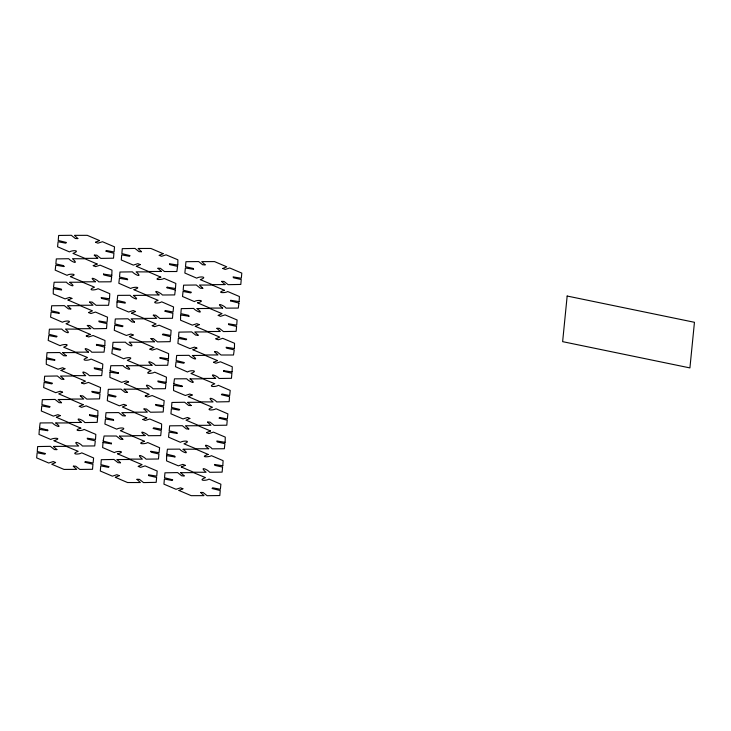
<?xml version="1.0" encoding="UTF-8"?>
<svg xmlns="http://www.w3.org/2000/svg" width="731" height="731" viewBox="0 0 731 731"><rect width="100%" height="100%" fill="white"/><g stroke="black" fill="none" stroke-linecap="round" stroke-linejoin="round"><path stroke-width="1.1" d="M39.355 429.417L38.99 434.433L50.786 439.486C53.217 437.641 63.14 437.878 54.076 440.647M39.511 427.909L40.132 422.947L52.44 422.865C54.204 425.488 64.045 429.49 55.794 423.021M46.345 359.067L46.263 364.276L58.06 369.228L62.555 367.766L64.913 368.707M53.336 288.718L53.253 293.926L65.05 298.888L69.546 297.426L71.903 298.367M47.679 430.641L47.734 430.093M54.67 360.301L54.724 359.743M63.99 266.504L63.643 265.645L55.876 263.882L56.314 258.902L68.751 258.719C71.364 261.817 79.734 265.115 72.46 258.719L84.933 258.783L97.141 264.001M89.511 414.788L89.904 415.656L97.634 417.401L97.186 422.381L84.75 422.564C83.681 419.95 72.817 416.149 81.397 422.417M96.446 344.986L96.501 344.438M103.5 274.088L103.884 274.966L111.669 276.802M97.835 416.021L97.917 410.804L86.121 405.851L81.671 407.313L79.277 406.39M104.679 347.17L104.049 352.141L91.74 352.223C90.562 349.811 79.907 345.617 88.387 352.068M104.825 345.672L104.981 340.5L93.111 335.502L88.625 336.964L86.267 336.041M109.486 298.769L109.805 293.707L98.055 288.699C94.738 290.646 86.349 290.399 94.5 287.192L82.512 282.212L69.801 282.257M111.669 276.821L111.039 281.791L98.731 281.874C97.506 279.653 86.934 275.139 95.377 281.718M111.816 275.322L111.971 270.15L100.101 265.152L95.615 266.614L93.257 265.7M102.998 442.547L102.632 447.564L114.429 452.626C116.613 450.625 126.883 451.274 117.7 453.796M103.153 441.04L104.085 436.005L116.366 436.023L120.396 439.24L122.835 439.313M109.988 372.198L109.906 377.406L121.702 382.368L126.198 380.906L128.555 381.838M110.143 370.699L110.82 365.71L123.073 365.646C124.855 368.387 134.678 372.134 126.436 365.838M116.978 301.848L116.896 307.057L128.693 312.018L133.188 310.556L135.546 311.497M111.322 443.781L111.377 443.224M118.312 373.431L118.367 372.883M127.633 279.635L127.285 278.776L119.519 277.012L119.957 272.033L132.393 271.85C134.943 274.947 143.422 278.219 136.103 271.85L148.576 271.914L160.783 277.131M150.824 451.365L151.216 452.242L158.938 453.988L158.481 458.995L146.063 459.15C143.861 456.382 134.924 452.562 142.353 459.15L129.88 459.086L117.682 453.887M160.089 358.117L160.144 357.569M167.088 287.776L167.134 287.219M161.478 429.152L161.633 423.98L149.764 418.982L145.277 420.444L142.92 419.521M166.138 382.249L166.458 377.187L154.707 372.17C152.121 373.843 142.673 374.144 151.153 370.672L139.164 365.692L126.454 365.738M168.322 360.301L167.691 365.272L155.383 365.354C154.351 363.033 143.486 358.693 152.03 365.198M168.468 358.802L168.623 353.63L156.754 348.632L152.267 350.094L149.91 349.18M175.312 289.96L174.682 294.922L162.373 295.004C161.112 292.857 150.559 288.252 159.02 294.849M175.458 288.453L175.824 283.436L164.027 278.374C162.209 280.119 151.427 280.01 160.774 277.186M177.788 265.006L177.88 259.797L166.074 254.836L161.624 256.298L159.239 255.402M166.641 455.678L166.558 460.886L178.355 465.848L182.841 464.386L185.208 465.318M166.796 454.179L167.417 449.209L179.725 449.126C181.544 451.913 191.312 455.568 183.106 449.337M173.631 385.328L173.549 390.537L185.345 395.498L189.841 394.036L192.198 394.978M173.786 383.83L174.462 378.841L186.716 378.777C188.461 381.326 198.275 385.484 190.078 378.969M180.621 314.979L180.539 320.196L192.335 325.149L196.831 323.687L199.188 324.628M174.965 456.912L174.572 456.034L166.796 454.216M181.955 386.562L182.01 386.014M188.945 316.212L188.598 315.353L180.849 313.617L181.27 308.619L193.706 308.436C195.433 311.031 205.31 315.061 197.078 308.628M214.466 464.496L214.859 465.373L222.58 467.118L222.123 472.125L209.706 472.281C207.229 469.101 198.604 466.031 206.087 472.281L193.523 472.217L181.315 466.999M223.732 371.257L223.787 370.699M230.722 300.907L230.777 300.359M222.791 465.729L223.11 460.667L211.36 455.651C209.742 457.177 198.677 457.542 208.097 454.463M225.121 442.282L225.276 437.111L213.406 432.112L208.92 433.574L206.562 432.661M232.111 371.933L232.266 366.761L220.451 361.781L215.91 363.234L213.553 362.311M234.441 348.486L234.523 343.278L222.727 338.316L218.277 339.778L215.883 338.882M238.955 303.091L238.279 308.08L226.016 308.135C224.81 305.677 214.183 301.574 222.663 307.979M239.101 301.583L239.421 296.53L227.67 291.514C225.943 293.177 214.987 293.131 224.417 290.317M77.797 238.626L75.394 238.516L71.318 235.291L58.644 235.455L58.224 240.453L66.375 242.482L65.827 243.185L58.078 241.733L57.566 246.767L69.436 251.893C72.652 249.892 81.178 250.331 72.99 253.401L84.979 258.381L97.698 258.317M63.935 266.577L55.775 265.17L55.2 270.141L67.106 275.349C69.281 273.293 79.56 274.079 70.368 276.519M53.354 288.681L61.651 289.988L61.267 289.074L53.527 287.31L54.121 282.248L66.42 282.166C68.202 284.907 78.025 288.654 69.792 282.358M95.597 242.18L99.462 240.609M94.308 255.11L96.748 255.174L100.823 258.409L113.524 258.18L113.917 253.237L105.776 251.208L106.315 250.514L114.073 251.967L114.511 246.85L102.486 241.723L97.899 243.167L95.597 242.272M68.029 299.984L71.894 298.412M93.266 265.627L97.132 264.055M70.806 308.975L68.403 308.866L64.328 305.64L51.682 305.768L51.216 310.785L58.937 312.521L59.33 313.398L51.106 312.064L50.576 317.117L62.446 322.243C65.662 320.242 74.178 320.671 66 323.742L77.989 328.722L90.708 328.667M95.359 281.782L82.649 281.828L70.368 276.647M103.51 274.061L111.806 275.359M46.364 359.031L54.661 360.328M89.648 302.004L92.088 302.077L96.117 305.293L108.544 305.293L109.312 300.194L101.554 298.412L101.17 297.544L109.476 298.805M88.606 312.521L92.453 310.839L80.182 305.668L67.462 305.722L70.861 308.884M62.793 352.616L75.521 352.561L87.51 357.541C79.277 360.538 87.939 361.087 91.064 359.04L102.815 364.056L102.495 369.118L94.189 367.857L94.564 368.762L102.294 370.507L101.673 375.606L89.41 375.67C86.806 372.499 78.455 369.319 85.71 375.67L73.228 375.606L61.029 370.407M87.318 325.45L89.758 325.523L93.833 328.749L106.534 328.53L106.954 323.605L99.178 321.85L98.831 320.991L107.055 322.325L107.521 317.199L95.496 312.064L90.955 313.517L88.606 312.612M54.724 359.725L46.574 357.697L47.022 352.671L59.723 352.543L63.743 355.759L66.201 355.778M141.467 251.738L139.036 251.647L135.016 248.43L122.269 248.65L121.867 253.584L130.017 255.612L129.524 256.316L121.693 254.872L121.282 259.971L133.353 265.115L137.848 263.653L140.206 264.595M61.038 370.334L64.904 368.762M86.276 335.977L90.141 334.405M136.322 266.276L140.197 264.649M127.578 279.708L119.409 278.301L118.842 283.272L130.748 288.48C133.115 286.716 143.102 286.753 134.029 289.64M116.997 301.821L125.293 303.118L124.955 302.223L117.17 300.441L117.764 295.379L130.063 295.297C131.808 297.837 141.622 302.013 133.435 295.488M63.816 379.325L61.377 379.188L57.338 375.981L44.646 376.209L44.244 381.153L52.394 383.181L51.846 383.876L44.098 382.423L43.65 387.54L55.73 392.684L60.225 391.222L62.583 392.163M88.369 352.132L75.658 352.178L63.67 347.198C72.159 343.734 62.747 344.036 60.116 345.69L48.2 340.418L48.758 335.529L56.506 336.982L57.055 336.297L48.904 334.25L49.379 329.197L61.76 329.069C64.328 332.157 72.771 335.456 65.47 329.069L77.943 329.133L90.151 334.35M62.564 392.227L58.708 393.872L70.898 399.053L83.709 399.035L80.328 395.891M96.519 344.402L104.816 345.699M159.239 255.311L163.104 253.739M133.435 295.406L146.154 295.342L158.143 300.331C149.91 303.237 158.545 303.922 161.697 301.83L173.558 306.956L173.055 311.991L165.297 310.538L164.749 311.223L172.9 313.27L172.479 318.268L159.806 318.433L155.73 315.207L153.3 315.125M39.364 429.38L47.67 430.678M61.514 402.744L59.083 402.662L55.063 399.437L42.316 399.656L41.914 404.599L50.064 406.628L49.562 407.331L41.74 405.888L41.32 410.986L53.4 416.131L57.895 414.669L60.253 415.61M157.951 268.24L160.391 268.314L164.42 271.53L176.847 271.521L177.587 266.395L169.857 264.649L169.473 263.772L177.779 265.042M56.378 417.237L60.244 415.656M81.607 382.87L85.463 381.189L73.191 376.008L60.481 376.054L63.871 379.225M131.671 313.115L135.537 311.543M161.341 271.457L148.621 271.512L136.322 266.294M55.803 422.966L68.623 422.929L80.83 428.147M80.328 395.8L82.767 395.873L86.843 399.099L99.535 398.87L99.983 393.972L92.188 392.2L91.841 391.341L100.065 392.666L100.531 387.549L88.451 382.404L83.964 383.866L81.607 382.943M134.449 322.106L132.046 321.996L127.971 318.771L115.288 318.963L114.877 323.934L123.027 325.962L122.479 326.666L114.73 325.213L114.283 330.321L126.362 335.465L130.858 334.003L133.216 334.944M79.277 406.317L83.151 404.746M158.965 294.949L146.191 294.94L134.001 289.759M53.473 446.413L66.201 446.358L78.19 451.338C69.948 454.253 78.601 454.938 81.744 452.836L93.605 457.971L93.102 463.006L85.344 461.553L84.796 462.23L92.947 464.276L92.526 469.284L79.853 469.448L75.777 466.223L73.347 466.131M133.161 335.036L129.341 336.662L141.622 341.861L154.351 341.797M167.152 287.192L175.449 288.489M110.006 372.161L118.303 373.459M56.854 449.647L54.423 449.556L50.393 446.339L37.656 446.559L37.254 451.502L45.404 453.522L44.902 454.225L37.126 452.763L36.66 457.88L48.739 463.025L53.226 461.563L55.593 462.504M81.388 422.463L68.568 422.5L56.369 417.282M55.574 462.577L51.718 464.222L63.999 469.421L76.718 469.375L73.338 466.241M89.529 414.751L97.826 416.049M152.24 325.66L156.096 323.97L143.824 318.798L131.105 318.853L134.504 322.015M80.821 428.202C71.675 430.787 81.854 431.354 84.074 429.389L95.825 434.406L95.505 439.468L87.199 438.198L87.574 439.112L95.304 440.848L94.728 445.937L82.42 446.02C80.145 442.822 71.245 439.806 78.71 446.02L66.238 445.947L54.048 440.775M150.961 338.59L153.4 338.654L157.476 341.88L170.168 341.66L170.57 336.717L162.428 334.707L162.967 333.994L170.725 335.447L171.118 330.293L159.139 325.204L154.552 326.647L152.258 325.77M205.109 264.869L202.642 264.759L198.658 261.561L185.957 261.689L185.491 266.696L193.212 268.441L193.605 269.319L185.382 267.985L184.852 273.029L196.721 278.164C199.91 276.026 208.518 276.802 200.276 279.662L212.264 284.642L224.984 284.587M124.681 383.464L128.546 381.893M149.91 349.107L153.784 347.536M124.106 389.203L136.834 389.139L149.115 394.338L145.277 395.974M180.639 314.951L188.936 316.249M127.459 392.456L125.056 392.346L120.98 389.12L108.289 389.34L107.886 394.283L116.037 396.312L115.489 397.006L107.74 395.553L107.293 400.67L119.372 405.815L123.868 404.353L126.225 405.294M202.779 288.316L200.349 288.233L196.274 284.999L183.6 285.163L183.179 290.17L191.33 292.199L190.782 292.893L183.033 291.441L182.522 296.484L194.391 301.611C196.566 299.564 206.846 300.331 197.653 302.789M152.011 365.262L139.201 365.29L127.313 360.328C135.747 357.002 126.518 357.084 123.758 358.83L111.843 353.548L112.4 348.66L120.149 350.112L120.697 349.427L112.547 347.38L113.022 342.327L125.403 342.199C127.989 345.37 136.386 348.495 129.113 342.199L141.586 342.263L153.793 347.481M126.207 405.358L122.351 407.003L134.541 412.183L147.351 412.165L143.97 409.022M222.882 268.441L226.756 266.815L214.548 261.597L201.747 261.625L205.137 264.796M160.162 357.541L168.459 358.839M197.068 308.537L209.797 308.482L222.087 313.681L218.24 315.308M103.007 442.511L111.313 443.808M125.156 415.875L122.726 415.793L118.696 412.576L106.004 412.695L105.538 417.712L113.259 419.457L113.652 420.325L105.428 419L104.898 424.044L116.759 429.17C120.012 427.05 128.528 427.79 120.323 430.669L132.302 435.658L145.03 435.594M221.594 281.371L224.033 281.444L228.109 284.67L240.81 284.441L241.23 279.525L233.5 277.78L233.107 276.903L241.331 278.237L241.797 273.12L229.717 267.975L225.23 269.437L222.873 268.515M195.314 326.254L199.179 324.683M119.445 436.096L132.265 436.06L144.473 441.277M143.97 408.931L146.41 409.004L150.485 412.229L163.177 412.01L163.607 407.085L155.831 405.33L155.484 404.471L163.707 405.796L164.173 400.679L152.149 395.544L147.607 396.997L145.268 396.111M198.119 335.209L195.689 335.127L191.668 331.911L178.921 332.13L178.519 337.064L186.67 339.093L186.167 339.796L178.346 338.352L177.925 343.451L190.005 348.596L194.501 347.134L196.858 348.075M166.083 382.331L157.832 380.988L158.207 381.893L165.937 383.638L165.407 388.7L153.053 388.801C150.613 385.557 141.915 382.587 149.435 388.801L136.871 388.737L124.672 383.519M142.92 419.457L146.785 417.885M192.975 349.756L196.849 348.13M222.608 308.08L209.834 308.071L197.635 302.872M117.115 459.543L129.844 459.488L142.125 464.688L138.278 466.332M230.795 300.322L239.092 301.62M192.399 355.485L205.137 355.376L217.436 360.611M173.64 385.301L181.946 386.598M120.469 462.805L118.029 462.668L113.99 459.461L101.298 459.689L100.896 464.633L109.047 466.661L108.499 467.356L100.75 465.903L100.302 471.02L112.382 476.164L116.869 474.702L119.235 475.634M216.933 328.274L219.373 328.338L223.448 331.563L236.14 331.344L236.588 326.437L228.794 324.665L228.447 323.806L236.698 325.121L237.091 319.977L225.057 314.869L220.57 316.331L218.213 315.408M115.361 477.261L119.226 475.689M215.883 338.791L219.739 337.11L207.467 331.929L194.766 331.956L198.147 335.145M144.446 441.35C135.409 444.073 145.204 444.421 147.717 442.52L159.614 447.728L159.047 452.699L150.878 451.292M190.078 378.886L202.807 378.822L214.795 383.802C206.553 386.754 215.243 387.375 218.35 385.31L230.21 390.436L229.68 395.48L221.95 394.018L221.402 394.703L229.552 396.75L229.15 401.685L216.696 401.931C214.411 398.87 205.502 395.572 213.077 401.931L200.513 401.867L188.324 396.686M214.603 351.721L217.043 351.785L221.073 355.01L233.5 355.001L234.24 349.866L226.509 348.13L226.117 347.252L234.432 348.523M161.46 429.198L153.647 427.79L153.099 428.467L161.249 430.513L160.701 435.621L148.393 435.703C147.013 433.337 136.596 429.115 145.04 435.548M188.324 396.595L192.189 395.023M213.553 362.238L217.427 360.666M187.748 402.333L200.477 402.278L212.465 407.258C204.324 410.292 212.73 410.785 216.02 408.757L227.88 413.883L227.35 418.936L219.574 417.465L219.072 418.15L227.222 420.197L226.802 425.204L214.082 425.36L210.053 422.134L207.65 422.025M136.98 479.28L139.42 479.353L143.495 482.579L156.187 482.35L156.626 477.453L148.841 475.671L148.494 474.812L156.717 476.146L157.183 471.029L145.103 465.885L140.617 467.347L138.25 466.405M191.102 405.586L188.699 405.477L184.623 402.251L171.931 402.47L171.529 407.414L179.68 409.442L179.132 410.146L171.383 408.693L170.935 413.801L183.015 418.945L187.501 417.483L189.868 418.424M215.618 378.43L202.935 378.439L190.955 373.459C199.289 370.398 190.343 369.886 187.483 371.988L175.486 366.688L176.043 361.79L183.792 363.243L184.34 362.567L176.189 360.52L176.664 355.458L189.046 355.33C190.8 357.879 200.614 362.037 192.408 355.504M189.813 418.516L185.994 420.142L198.275 425.332L210.994 425.296L207.613 422.152M223.805 370.672L232.102 371.969M166.65 455.641L174.956 456.939M188.772 429.042L186.332 428.905L182.339 425.707L169.647 425.835L169.181 430.842L176.902 432.588L177.295 433.456L169.071 432.131L168.541 437.175L180.402 442.301C183.563 440.3 192.18 440.747 183.965 443.808L195.945 448.788L208.673 448.733M183.088 449.227L195.908 449.19L208.116 454.408M181.334 466.945L185.199 465.373M206.562 432.588L210.427 431.016M180.758 472.683L193.487 472.619L205.466 477.599C197.297 480.605 205.795 481.153 209.029 479.107L220.89 484.233L220.378 489.267L212.584 487.815L212.081 488.5L220.232 490.547L219.812 495.545L207.092 495.7L203.099 492.502L200.623 492.411M184.111 475.936L181.708 475.826L177.633 472.591L164.941 472.82L164.539 477.763L172.69 479.792L172.141 480.486L164.384 479.033L163.945 484.15L176.025 489.295L180.511 487.833L182.878 488.774M179.004 490.391L182.869 488.82M225.093 442.328L216.824 441.003L217.189 441.926L224.91 443.671L224.344 448.752L212.036 448.834C211.003 446.275 200.12 442.328 208.682 448.679M214.475 464.468L222.781 465.766M238.955 303.073L230.74 300.962M223.759 371.33L231.882 373.303L231.462 378.302L219.026 378.484C217.884 376.026 207.138 371.96 215.672 378.329M153.3 315.244L156.681 318.35L143.961 318.405L131.662 313.188M160.116 358.199L168.322 360.282M89.657 302.113L93.029 305.238L80.218 305.256L68.02 300.039M104.679 347.152L96.455 345.023M188.826 428.942L185.436 425.762L198.238 425.744L210.446 430.961M118.367 372.865L110.143 370.736M119.464 436.206L122.854 439.258M39.529 427.991L47.734 430.075M224.426 290.271L212.218 285.053L199.426 285.053L202.807 288.252M216.933 328.356L220.323 331.481L207.503 331.518L195.305 326.318M175.312 289.942L167.097 287.831M214.603 351.812L217.984 354.946L205.265 354.992L192.984 349.793M125.184 415.811L121.794 412.631L134.595 412.613L146.803 417.83M62.802 352.707L66.192 355.741M111.377 443.205L103.162 441.104M136.98 479.372L140.343 482.524L127.55 482.533L115.352 477.334M224.993 284.533L221.584 281.444M163.114 253.684L150.906 248.467L138.104 248.485L141.494 251.665M157.942 268.314L161.35 271.402M99.471 240.554L87.263 235.336L74.461 235.355L77.852 238.534M97.707 258.271L94.299 255.174M154.36 341.752L150.951 338.654M187.748 402.406L191.156 405.495M90.717 328.621L87.318 325.542M127.514 392.364L124.096 389.248M184.166 475.844L180.749 472.729M178.994 490.464L191.193 495.664L203.995 495.645L200.623 492.502M83.16 404.7L70.953 399.482L58.151 399.501L61.541 402.68M120.524 462.705L117.115 459.616M56.881 449.574L53.473 446.486M182.01 385.995L173.786 383.848M567.165 296.037L562.632 341.651L689.918 367.912L694.45 322.298L567.165 296.037"/></g></svg>
